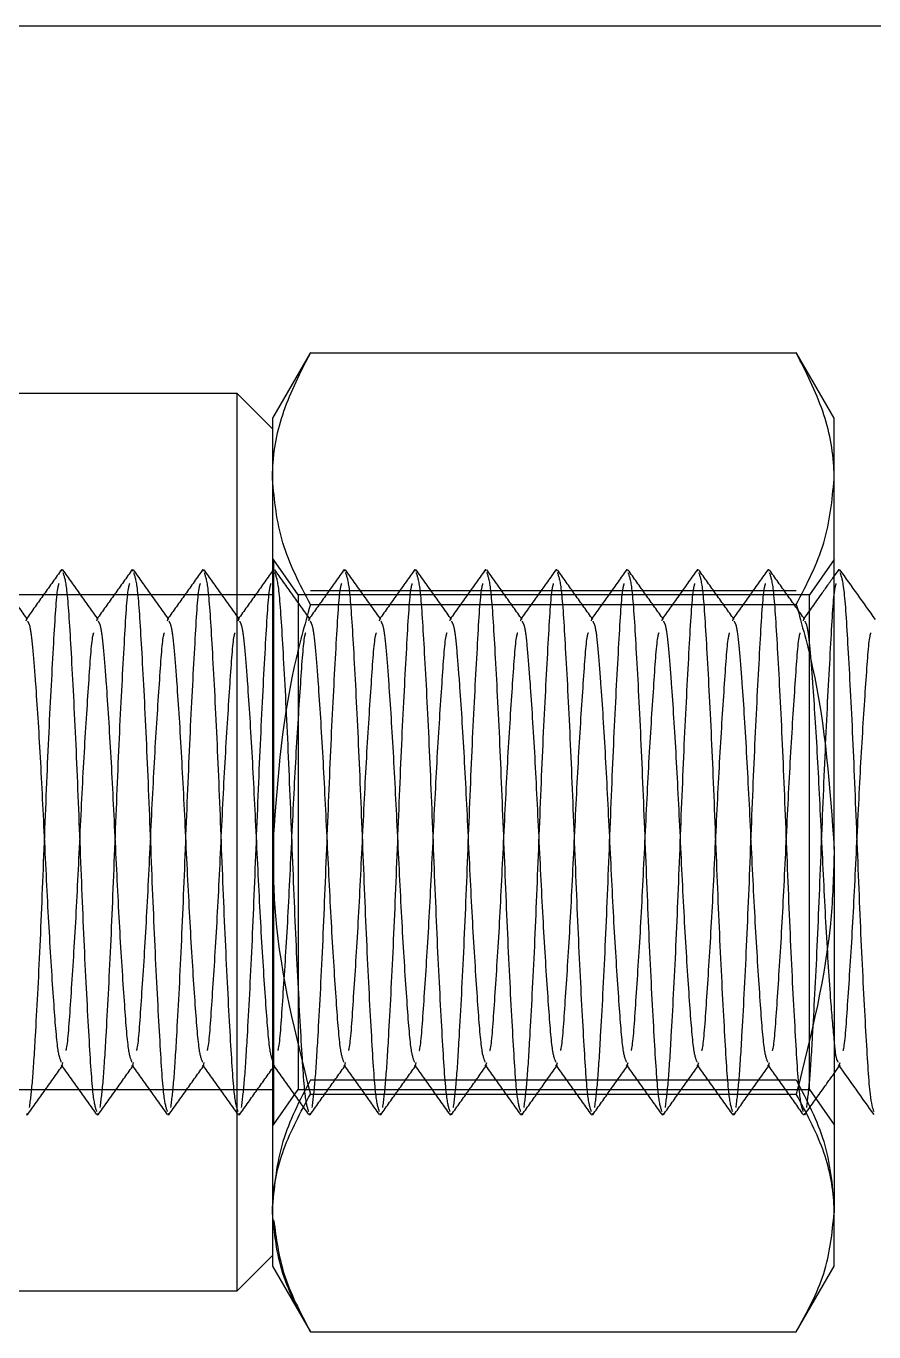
# Model space of a CAD drawing. Header units: metres. Extents: x 0 to 21025, y 0 to 14850.
# Drawn here: x 2944.57 to 2968.57, y 9009.66 to 9046.62 of the extents above; entities that cross this region are included whole.
import ezdxf

# ---------------------------------------------------------------- set-up
doc = ezdxf.new("R2010")
doc.units = ezdxf.units.M
doc.header["$LTSCALE"] = 25
doc.linetypes.add('HIDDEN2', pattern=[4.7625, 3.175, -1.5875])
doc.layers.add('SL4', color=4, linetype='Continuous')
doc.layers.add('ST1', color=7, linetype='HIDDEN2')

msp = doc.modelspace()

# ---------------------------------------------------------------- linework, layer by layer
at = {"layer": 'SL4'}
for p, q in [((3543.761, 9046.619), (2593.759, 9046.619)), ((2952.616, 9037.377), (2951.543, 9035.519)), ((2952.615, 9037.373), (2952.554, 9037.245)), ((2952.615, 9037.373), (2966.371, 9037.373)), ((2967.443, 9035.519), (2966.37, 9037.377)), ((2966.371, 9037.373), (2966.431, 9037.245)), ((2950.543, 9036.219), (2929.543, 9036.219)), ((2951.543, 9035.219), (2950.543, 9036.219)), ((2950.543, 9010.819), (2950.543, 9036.219)), ((2951.543, 9035.519), (2951.543, 9033.809)), ((2967.443, 9033.809), (2967.443, 9035.519)), ((2951.543, 9033.809), (2951.543, 9023.319)), ((2967.443, 9023.319), (2967.443, 9033.809)), ((2967.575, 9031.241), (2967.443, 9031.055)), ((2967.575, 9031.189), (2967.587, 9031.246)), ((2952.615, 9030.246), (2966.371, 9030.246)), ((2951.543, 9023.319), (2951.543, 9013.028)), ((2967.443, 9023.319), (2967.443, 9013.028)), ((2967.443, 9016.977), (2967.588, 9017.18)), ((2952.615, 9016.391), (2966.371, 9016.391)), ((2951.543, 9013.028), (2951.543, 9011.519)), ((2967.443, 9011.519), (2967.443, 9013.028)), ((2950.543, 9010.819), (2951.543, 9011.819)), ((2951.543, 9011.519), (2952.616, 9009.66)), ((2966.37, 9009.66), (2967.443, 9011.519)), ((2929.543, 9010.819), (2950.543, 9010.819)), ((2952.615, 9009.664), (2966.371, 9009.664))]:
    msp.add_line(p, q, dxfattribs=at)
for points, knots in [([(2951.543, 9033.809), (2951.544, 9033.894), (2951.554, 9034.534), (2951.788, 9035.74), (2952.337, 9036.825), (2952.615, 9037.373)], [0, 0, 0, 0, 0.070099, 0.530789, 1, 1, 1, 1]), ([(2967.443, 9033.809), (2967.442, 9033.894), (2967.432, 9034.534), (2967.198, 9035.74), (2966.648, 9036.825), (2966.371, 9037.373)], [0, 0, 0, 0, 0.070099, 0.530789, 1, 1, 1, 1]), ([(2952.615, 9030.246), (2952.315, 9030.825), (2951.711, 9031.993), (2951.599, 9033.2), (2951.543, 9033.809)], [0, 0, 0, 0, 0.495458, 1, 1, 1, 1]), ([(2966.371, 9030.246), (2966.671, 9030.825), (2967.275, 9031.993), (2967.387, 9033.2), (2967.443, 9033.809)], [0, 0, 0, 0, 0.495458, 1, 1, 1, 1]), ([(2968.612, 9029.823), (2968.445, 9030.058), (2968.109, 9030.528), (2967.775, 9030.997), (2967.607, 9031.232)], [0, 0, 0, 0, 0.499908, 1, 1, 1, 1]), ([(2967.607, 9031.155), (2967.644, 9031.049), (2967.724, 9030.823), (2967.831, 9029.101), (2967.967, 9026.562), (2968.087, 9023.519), (2968.208, 9020.475), (2968.344, 9017.937), (2968.45, 9016.227), (2968.528, 9016.001), (2968.564, 9015.898)], [0, 0, 0, 0, 0.111758, 0.239388, 0.372264, 0.501747, 0.63123, 0.764106, 0.891736, 1, 1, 1, 1]), ([(2952.615, 9030.246), (2952.453, 9029.664), (2951.825, 9027.406), (2951.663, 9025.06), (2951.543, 9023.319)], [0, 0, 0, 0, 0.257551, 1, 1, 1, 1]), ([(2966.371, 9030.246), (2966.533, 9029.664), (2967.161, 9027.406), (2967.323, 9025.06), (2967.443, 9023.319)], [0, 0, 0, 0, 0.257551, 1, 1, 1, 1]), ([(2951.543, 9023.319), (2951.559, 9022.689), (2951.618, 9020.344), (2952.194, 9018.061), (2952.615, 9016.391)], [0, 0, 0, 0, 0.268634, 1, 1, 1, 1]), ([(2967.443, 9023.319), (2967.427, 9022.689), (2967.368, 9020.344), (2966.792, 9018.061), (2966.371, 9016.391)], [0, 0, 0, 0, 0.268634, 1, 1, 1, 1]), ([(2967.443, 9017.869), (2967.448, 9017.806), (2967.485, 9017.36), (2967.526, 9017.327), (2967.561, 9017.299)], [0, 0, 0, 0, 0.141285, 1, 1, 1, 1]), ([(2967.559, 9017.22), (2967.727, 9016.985), (2968.062, 9016.515), (2968.397, 9016.045), (2968.564, 9015.81)], [0, 0, 0, 0, 0.499911, 1, 1, 1, 1]), ([(2951.543, 9013.028), (2951.544, 9013.107), (2951.554, 9013.711), (2951.788, 9014.85), (2952.337, 9015.874), (2952.615, 9016.391)], [0, 0, 0, 0, 0.0700986, 0.5307888, 1, 1, 1, 1]), ([(2967.443, 9013.028), (2967.442, 9013.107), (2967.432, 9013.711), (2967.198, 9014.85), (2966.648, 9015.874), (2966.371, 9016.391)], [0, 0, 0, 0, 0.070099, 0.530789, 1, 1, 1, 1]), ([(2952.615, 9009.664), (2952.315, 9010.21), (2951.711, 9011.313), (2951.599, 9012.453), (2951.543, 9013.028)], [0, 0, 0, 0, 0.495458, 1, 1, 1, 1]), ([(2966.371, 9009.664), (2966.671, 9010.21), (2967.275, 9011.313), (2967.387, 9012.453), (2967.443, 9013.028)], [0, 0, 0, 0, 0.495458, 1, 1, 1, 1])]:
    msp.add_open_spline(points, degree=3, knots=knots, dxfattribs=at)
at = {"layer": 'ST1'}
for p, q in [((2951.568, 9031.519), (2951.543, 9031.519)), ((2951.568, 9031.519), (2951.568, 9023.385)), ((2952.269, 9030.519), (2951.568, 9031.519)), ((2967.443, 9031.519), (2966.743, 9030.519)), ((2945.575, 9031.189), (2945.587, 9031.246)), ((2947.575, 9031.189), (2947.587, 9031.246)), ((2949.575, 9031.189), (2949.587, 9031.246)), ((2951.575, 9031.189), (2951.587, 9031.246)), ((2953.575, 9031.189), (2953.587, 9031.246)), ((2955.575, 9031.189), (2955.587, 9031.246)), ((2957.575, 9031.189), (2957.587, 9031.246)), ((2959.575, 9031.189), (2959.587, 9031.246)), ((2961.575, 9031.189), (2961.587, 9031.246)), ((2963.575, 9031.189), (2963.587, 9031.246)), ((2965.575, 9031.189), (2965.587, 9031.246)), ((2951.543, 9030.519), (2926.543, 9030.519)), ((2952.269, 9030.519), (2952.269, 9016.519)), ((2966.743, 9030.519), (2952.269, 9030.519)), ((2952.615, 9030.646), (2966.371, 9030.646)), ((2966.743, 9023.402), (2966.743, 9030.519)), ((2944.573, 9029.786), (2944.587, 9029.84)), ((2946.573, 9029.786), (2946.587, 9029.84)), ((2948.573, 9029.786), (2948.587, 9029.84)), ((2950.573, 9029.786), (2950.587, 9029.84)), ((2952.573, 9029.786), (2952.587, 9029.84)), ((2954.573, 9029.786), (2954.587, 9029.84)), ((2956.573, 9029.786), (2956.587, 9029.84)), ((2958.573, 9029.786), (2958.587, 9029.84)), ((2960.573, 9029.786), (2960.587, 9029.84)), ((2962.573, 9029.786), (2962.587, 9029.84)), ((2964.573, 9029.786), (2964.587, 9029.84)), ((2966.573, 9029.786), (2966.587, 9029.84)), ((2951.568, 9023.385), (2951.568, 9015.519)), ((2966.743, 9016.519), (2966.743, 9023.402)), ((2945.587, 9017.197), (2945.611, 9017.286)), ((2947.587, 9017.197), (2947.611, 9017.286)), ((2949.587, 9017.197), (2949.611, 9017.286)), ((2953.587, 9017.197), (2953.611, 9017.286)), ((2955.587, 9017.197), (2955.611, 9017.286)), ((2957.587, 9017.197), (2957.611, 9017.286)), ((2959.587, 9017.197), (2959.611, 9017.286)), ((2961.587, 9017.197), (2961.611, 9017.286)), ((2963.587, 9017.197), (2963.611, 9017.286)), ((2965.587, 9017.197), (2965.611, 9017.286)), ((2967.587, 9017.197), (2967.611, 9017.286)), ((2967.588, 9017.18), (2967.612, 9017.214)), ((2952.615, 9016.791), (2966.371, 9016.791)), ((2926.543, 9016.519), (2951.543, 9016.519)), ((2951.568, 9015.519), (2952.269, 9016.519)), ((2952.269, 9016.519), (2966.743, 9016.519)), ((2966.743, 9016.519), (2967.443, 9015.519)), ((2944.587, 9015.791), (2944.609, 9015.85)), ((2946.587, 9015.791), (2946.609, 9015.85)), ((2948.587, 9015.791), (2948.609, 9015.85)), ((2950.587, 9015.791), (2950.609, 9015.85)), ((2952.587, 9015.791), (2952.609, 9015.85)), ((2954.587, 9015.791), (2954.609, 9015.85)), ((2956.587, 9015.791), (2956.609, 9015.85)), ((2958.587, 9015.791), (2958.609, 9015.85)), ((2960.587, 9015.791), (2960.609, 9015.85)), ((2962.587, 9015.791), (2962.609, 9015.85)), ((2964.587, 9015.791), (2964.609, 9015.85)), ((2966.587, 9015.791), (2966.609, 9015.85)), ((2951.543, 9015.519), (2951.568, 9015.519)), ((2951.543, 9013.228), (2951.548, 9012.997))]:
    msp.add_line(p, q, dxfattribs=at)
for points, knots in [([(2944.612, 9029.823), (2944.445, 9030.058), (2944.109, 9030.528), (2943.775, 9030.997), (2943.607, 9031.232)], [0, 0, 0, 0, 0.499908, 1, 1, 1, 1]), ([(2945.575, 9031.241), (2945.408, 9031.006), (2945.074, 9030.537), (2944.739, 9030.068), (2944.572, 9029.833)], [0, 0, 0, 0, 0.500033, 1, 1, 1, 1]), ([(2946.612, 9029.823), (2946.445, 9030.058), (2946.109, 9030.528), (2945.775, 9030.997), (2945.607, 9031.232)], [0, 0, 0, 0, 0.4999079, 1, 1, 1, 1]), ([(2945.607, 9031.155), (2945.644, 9031.049), (2945.724, 9030.823), (2945.831, 9029.101), (2945.967, 9026.562), (2946.087, 9023.519), (2946.208, 9020.475), (2946.344, 9017.937), (2946.45, 9016.227), (2946.528, 9016.001), (2946.564, 9015.898)], [0, 0, 0, 0, 0.111758, 0.239388, 0.372264, 0.501747, 0.63123, 0.764106, 0.891736, 1, 1, 1, 1]), ([(2947.575, 9031.241), (2947.408, 9031.006), (2947.074, 9030.537), (2946.739, 9030.068), (2946.572, 9029.833)], [0, 0, 0, 0, 0.500033, 1, 1, 1, 1]), ([(2948.612, 9029.823), (2948.445, 9030.058), (2948.109, 9030.528), (2947.775, 9030.997), (2947.607, 9031.232)], [0, 0, 0, 0, 0.499908, 1, 1, 1, 1]), ([(2947.607, 9031.155), (2947.644, 9031.049), (2947.724, 9030.823), (2947.831, 9029.101), (2947.967, 9026.562), (2948.087, 9023.519), (2948.208, 9020.475), (2948.344, 9017.937), (2948.45, 9016.227), (2948.528, 9016.001), (2948.564, 9015.898)], [0, 0, 0, 0, 0.111758, 0.239388, 0.372264, 0.501747, 0.63123, 0.764106, 0.891736, 1, 1, 1, 1]), ([(2949.575, 9031.241), (2949.408, 9031.006), (2949.074, 9030.537), (2948.739, 9030.068), (2948.572, 9029.833)], [0, 0, 0, 0, 0.500033, 1, 1, 1, 1]), ([(2950.612, 9029.823), (2950.445, 9030.058), (2950.109, 9030.528), (2949.775, 9030.997), (2949.607, 9031.232)], [0, 0, 0, 0, 0.499908, 1, 1, 1, 1]), ([(2949.607, 9031.155), (2949.644, 9031.049), (2949.724, 9030.823), (2949.831, 9029.101), (2949.967, 9026.562), (2950.087, 9023.519), (2950.208, 9020.475), (2950.344, 9017.937), (2950.45, 9016.227), (2950.528, 9016.001), (2950.564, 9015.898)], [0, 0, 0, 0, 0.111758, 0.239388, 0.372264, 0.501747, 0.63123, 0.764106, 0.891736, 1, 1, 1, 1]), ([(2951.575, 9031.241), (2951.408, 9031.006), (2951.074, 9030.537), (2950.739, 9030.068), (2950.572, 9029.833)], [0, 0, 0, 0, 0.500033, 1, 1, 1, 1]), ([(2952.612, 9029.823), (2952.445, 9030.058), (2952.109, 9030.528), (2951.775, 9030.997), (2951.607, 9031.232)], [0, 0, 0, 0, 0.4999079, 1, 1, 1, 1]), ([(2951.607, 9031.155), (2951.644, 9031.049), (2951.724, 9030.823), (2951.831, 9029.101), (2951.967, 9026.562), (2952.087, 9023.519), (2952.208, 9020.475), (2952.344, 9017.937), (2952.45, 9016.227), (2952.528, 9016.001), (2952.564, 9015.898)], [0, 0, 0, 0, 0.1117583, 0.2393882, 0.3722641, 0.5017472, 0.6312302, 0.7641061, 0.891736, 1, 1, 1, 1]), ([(2953.575, 9031.241), (2953.408, 9031.006), (2953.074, 9030.537), (2952.739, 9030.068), (2952.572, 9029.833)], [0, 0, 0, 0, 0.5000327, 1, 1, 1, 1]), ([(2954.612, 9029.823), (2954.445, 9030.058), (2954.109, 9030.528), (2953.775, 9030.997), (2953.607, 9031.232)], [0, 0, 0, 0, 0.4999079, 1, 1, 1, 1]), ([(2953.607, 9031.155), (2953.644, 9031.049), (2953.724, 9030.823), (2953.831, 9029.101), (2953.967, 9026.562), (2954.087, 9023.519), (2954.208, 9020.475), (2954.344, 9017.937), (2954.45, 9016.227), (2954.528, 9016.001), (2954.564, 9015.898)], [0, 0, 0, 0, 0.111758, 0.239388, 0.372264, 0.501747, 0.63123, 0.764106, 0.891736, 1, 1, 1, 1]), ([(2955.575, 9031.241), (2955.408, 9031.006), (2955.074, 9030.537), (2954.739, 9030.068), (2954.572, 9029.833)], [0, 0, 0, 0, 0.5000327, 1, 1, 1, 1]), ([(2956.612, 9029.823), (2956.445, 9030.058), (2956.109, 9030.528), (2955.775, 9030.997), (2955.607, 9031.232)], [0, 0, 0, 0, 0.499908, 1, 1, 1, 1]), ([(2955.607, 9031.155), (2955.644, 9031.049), (2955.724, 9030.823), (2955.831, 9029.101), (2955.967, 9026.562), (2956.087, 9023.519), (2956.208, 9020.475), (2956.344, 9017.937), (2956.45, 9016.227), (2956.528, 9016.001), (2956.564, 9015.898)], [0, 0, 0, 0, 0.111758, 0.239388, 0.372264, 0.501747, 0.63123, 0.764106, 0.891736, 1, 1, 1, 1]), ([(2957.575, 9031.241), (2957.408, 9031.006), (2957.074, 9030.537), (2956.739, 9030.068), (2956.572, 9029.833)], [0, 0, 0, 0, 0.500033, 1, 1, 1, 1]), ([(2958.612, 9029.823), (2958.445, 9030.058), (2958.109, 9030.528), (2957.775, 9030.997), (2957.607, 9031.232)], [0, 0, 0, 0, 0.499908, 1, 1, 1, 1]), ([(2957.607, 9031.155), (2957.644, 9031.049), (2957.724, 9030.823), (2957.831, 9029.101), (2957.967, 9026.562), (2958.087, 9023.519), (2958.208, 9020.475), (2958.344, 9017.937), (2958.45, 9016.227), (2958.528, 9016.001), (2958.564, 9015.898)], [0, 0, 0, 0, 0.1117583, 0.2393882, 0.3722641, 0.5017472, 0.6312302, 0.7641061, 0.891736, 1, 1, 1, 1]), ([(2959.575, 9031.241), (2959.408, 9031.006), (2959.074, 9030.537), (2958.739, 9030.068), (2958.572, 9029.833)], [0, 0, 0, 0, 0.500033, 1, 1, 1, 1]), ([(2960.612, 9029.823), (2960.445, 9030.058), (2960.109, 9030.528), (2959.775, 9030.997), (2959.607, 9031.232)], [0, 0, 0, 0, 0.499908, 1, 1, 1, 1]), ([(2959.607, 9031.155), (2959.644, 9031.049), (2959.724, 9030.823), (2959.831, 9029.101), (2959.967, 9026.562), (2960.087, 9023.519), (2960.208, 9020.475), (2960.344, 9017.937), (2960.45, 9016.227), (2960.528, 9016.001), (2960.564, 9015.898)], [0, 0, 0, 0, 0.111758, 0.239388, 0.372264, 0.501747, 0.63123, 0.764106, 0.891736, 1, 1, 1, 1]), ([(2961.575, 9031.241), (2961.408, 9031.006), (2961.074, 9030.537), (2960.739, 9030.068), (2960.572, 9029.833)], [0, 0, 0, 0, 0.500033, 1, 1, 1, 1]), ([(2962.612, 9029.823), (2962.445, 9030.058), (2962.109, 9030.528), (2961.775, 9030.997), (2961.607, 9031.232)], [0, 0, 0, 0, 0.499908, 1, 1, 1, 1]), ([(2961.607, 9031.155), (2961.644, 9031.049), (2961.724, 9030.823), (2961.831, 9029.101), (2961.967, 9026.562), (2962.087, 9023.519), (2962.208, 9020.475), (2962.344, 9017.937), (2962.45, 9016.227), (2962.528, 9016.001), (2962.564, 9015.898)], [0, 0, 0, 0, 0.111758, 0.239388, 0.372264, 0.501747, 0.63123, 0.764106, 0.891736, 1, 1, 1, 1]), ([(2963.575, 9031.241), (2963.408, 9031.006), (2963.074, 9030.537), (2962.739, 9030.068), (2962.572, 9029.833)], [0, 0, 0, 0, 0.5000327, 1, 1, 1, 1]), ([(2964.612, 9029.823), (2964.445, 9030.058), (2964.109, 9030.528), (2963.775, 9030.997), (2963.607, 9031.232)], [0, 0, 0, 0, 0.4999079, 1, 1, 1, 1]), ([(2963.607, 9031.155), (2963.644, 9031.049), (2963.724, 9030.823), (2963.831, 9029.101), (2963.967, 9026.562), (2964.087, 9023.519), (2964.208, 9020.475), (2964.344, 9017.937), (2964.45, 9016.227), (2964.528, 9016.001), (2964.564, 9015.898)], [0, 0, 0, 0, 0.111758, 0.239388, 0.372264, 0.501747, 0.63123, 0.764106, 0.891736, 1, 1, 1, 1]), ([(2965.575, 9031.241), (2965.408, 9031.006), (2965.074, 9030.537), (2964.739, 9030.068), (2964.572, 9029.833)], [0, 0, 0, 0, 0.500033, 1, 1, 1, 1]), ([(2966.612, 9029.823), (2966.445, 9030.058), (2966.109, 9030.528), (2965.775, 9030.997), (2965.607, 9031.232)], [0, 0, 0, 0, 0.499908, 1, 1, 1, 1]), ([(2965.607, 9031.155), (2965.644, 9031.049), (2965.724, 9030.823), (2965.831, 9029.101), (2965.967, 9026.562), (2966.087, 9023.519), (2966.208, 9020.475), (2966.344, 9017.937), (2966.45, 9016.227), (2966.528, 9016.001), (2966.564, 9015.898)], [0, 0, 0, 0, 0.1117583, 0.2393882, 0.3722641, 0.5017472, 0.6312302, 0.7641061, 0.891736, 1, 1, 1, 1]), ([(2944.666, 9016.009), (2944.694, 9016.228), (2944.751, 9016.666), (2944.844, 9018.17), (2944.967, 9020.479), (2945.087, 9023.516), (2945.208, 9026.57), (2945.345, 9029.071), (2945.431, 9030.589), (2945.487, 9030.794), (2945.502, 9030.847)], [0, 0, 0, 0, 0.103388, 0.206233, 0.357671, 0.505243, 0.652814, 0.804253, 0.949712, 1, 1, 1, 1]), ([(2946.666, 9016.009), (2946.694, 9016.228), (2946.751, 9016.666), (2946.844, 9018.17), (2946.967, 9020.479), (2947.087, 9023.516), (2947.208, 9026.57), (2947.345, 9029.071), (2947.431, 9030.589), (2947.487, 9030.794), (2947.502, 9030.847)], [0, 0, 0, 0, 0.103388, 0.206233, 0.357671, 0.505243, 0.652814, 0.804253, 0.949712, 1, 1, 1, 1]), ([(2948.666, 9016.009), (2948.694, 9016.228), (2948.751, 9016.666), (2948.844, 9018.17), (2948.967, 9020.479), (2949.087, 9023.516), (2949.208, 9026.57), (2949.345, 9029.071), (2949.431, 9030.589), (2949.487, 9030.794), (2949.502, 9030.847)], [0, 0, 0, 0, 0.103388, 0.206233, 0.357671, 0.505243, 0.652814, 0.804253, 0.949712, 1, 1, 1, 1]), ([(2950.666, 9016.009), (2950.694, 9016.228), (2950.751, 9016.666), (2950.844, 9018.17), (2950.967, 9020.479), (2951.087, 9023.516), (2951.208, 9026.57), (2951.345, 9029.071), (2951.431, 9030.589), (2951.487, 9030.794), (2951.502, 9030.847)], [0, 0, 0, 0, 0.103388, 0.206233, 0.357671, 0.505243, 0.652814, 0.804253, 0.949712, 1, 1, 1, 1]), ([(2952.666, 9016.009), (2952.694, 9016.228), (2952.751, 9016.666), (2952.844, 9018.17), (2952.967, 9020.479), (2953.087, 9023.516), (2953.208, 9026.57), (2953.345, 9029.071), (2953.431, 9030.589), (2953.487, 9030.794), (2953.502, 9030.847)], [0, 0, 0, 0, 0.103388, 0.206233, 0.357671, 0.505243, 0.652814, 0.804253, 0.949712, 1, 1, 1, 1]), ([(2954.666, 9016.009), (2954.694, 9016.228), (2954.751, 9016.666), (2954.844, 9018.17), (2954.967, 9020.479), (2955.087, 9023.516), (2955.208, 9026.57), (2955.345, 9029.071), (2955.431, 9030.589), (2955.487, 9030.794), (2955.502, 9030.847)], [0, 0, 0, 0, 0.103388, 0.206233, 0.357671, 0.505243, 0.652814, 0.804253, 0.949712, 1, 1, 1, 1]), ([(2956.666, 9016.009), (2956.694, 9016.228), (2956.751, 9016.666), (2956.844, 9018.17), (2956.967, 9020.479), (2957.087, 9023.516), (2957.208, 9026.57), (2957.345, 9029.071), (2957.431, 9030.589), (2957.487, 9030.794), (2957.502, 9030.847)], [0, 0, 0, 0, 0.103388, 0.206233, 0.357671, 0.505243, 0.652814, 0.804253, 0.949712, 1, 1, 1, 1]), ([(2958.666, 9016.009), (2958.694, 9016.228), (2958.751, 9016.666), (2958.844, 9018.17), (2958.967, 9020.479), (2959.087, 9023.516), (2959.208, 9026.57), (2959.345, 9029.071), (2959.431, 9030.589), (2959.487, 9030.794), (2959.502, 9030.847)], [0, 0, 0, 0, 0.103388, 0.206233, 0.357671, 0.505243, 0.652814, 0.804253, 0.949712, 1, 1, 1, 1]), ([(2960.666, 9016.009), (2960.694, 9016.228), (2960.751, 9016.666), (2960.844, 9018.17), (2960.967, 9020.479), (2961.087, 9023.516), (2961.208, 9026.57), (2961.345, 9029.071), (2961.431, 9030.589), (2961.487, 9030.794), (2961.502, 9030.847)], [0, 0, 0, 0, 0.103388, 0.206233, 0.357671, 0.505243, 0.652814, 0.804253, 0.949712, 1, 1, 1, 1]), ([(2962.666, 9016.009), (2962.694, 9016.228), (2962.751, 9016.666), (2962.844, 9018.17), (2962.967, 9020.479), (2963.087, 9023.516), (2963.208, 9026.57), (2963.345, 9029.071), (2963.431, 9030.589), (2963.487, 9030.794), (2963.502, 9030.847)], [0, 0, 0, 0, 0.103388, 0.206233, 0.357671, 0.505243, 0.652814, 0.804253, 0.949712, 1, 1, 1, 1]), ([(2964.666, 9016.009), (2964.694, 9016.228), (2964.751, 9016.666), (2964.844, 9018.17), (2964.967, 9020.479), (2965.087, 9023.516), (2965.208, 9026.57), (2965.345, 9029.071), (2965.431, 9030.589), (2965.487, 9030.794), (2965.502, 9030.847)], [0, 0, 0, 0, 0.103388, 0.206233, 0.357671, 0.505243, 0.652814, 0.804253, 0.949712, 1, 1, 1, 1]), ([(2967.443, 9031.055), (2967.32, 9030.882), (2967.03, 9030.475), (2966.739, 9030.068), (2966.572, 9029.833)], [0, 0, 0, 0, 0.4241003, 1, 1, 1, 1]), ([(2966.666, 9016.009), (2966.694, 9016.228), (2966.751, 9016.666), (2966.844, 9018.17), (2966.967, 9020.479), (2967.087, 9023.516), (2967.208, 9026.57), (2967.345, 9029.071), (2967.431, 9030.589), (2967.487, 9030.794), (2967.502, 9030.847)], [0, 0, 0, 0, 0.103388, 0.206233, 0.357671, 0.505243, 0.652814, 0.804253, 0.949712, 1, 1, 1, 1]), ([(2944.611, 9029.775), (2944.635, 9029.733), (2944.687, 9029.645), (2944.757, 9029.005), (2944.847, 9027.863), (2944.967, 9026.002), (2945.087, 9023.52), (2945.208, 9021.028), (2945.344, 9018.954), (2945.449, 9017.564), (2945.526, 9017.381), (2945.561, 9017.299)], [0, 0, 0, 0, 0.0726073, 0.1550688, 0.2378835, 0.371691, 0.5020758, 0.6324606, 0.7662681, 0.8947836, 1, 1, 1, 1]), ([(2946.611, 9029.775), (2946.635, 9029.733), (2946.687, 9029.645), (2946.757, 9029.005), (2946.847, 9027.863), (2946.967, 9026.002), (2947.087, 9023.52), (2947.208, 9021.028), (2947.344, 9018.954), (2947.449, 9017.564), (2947.526, 9017.381), (2947.561, 9017.299)], [0, 0, 0, 0, 0.072607, 0.155069, 0.237884, 0.371691, 0.502076, 0.632461, 0.766268, 0.894784, 1, 1, 1, 1]), ([(2948.611, 9029.775), (2948.635, 9029.733), (2948.687, 9029.645), (2948.757, 9029.005), (2948.847, 9027.863), (2948.967, 9026.002), (2949.087, 9023.52), (2949.208, 9021.028), (2949.344, 9018.954), (2949.449, 9017.564), (2949.526, 9017.381), (2949.561, 9017.299)], [0, 0, 0, 0, 0.072607, 0.155069, 0.237884, 0.371691, 0.502076, 0.632461, 0.766268, 0.894784, 1, 1, 1, 1]), ([(2950.611, 9029.775), (2950.635, 9029.733), (2950.687, 9029.645), (2950.757, 9029.005), (2950.847, 9027.863), (2950.967, 9026.002), (2951.087, 9023.52), (2951.208, 9021.028), (2951.344, 9018.954), (2951.449, 9017.564), (2951.526, 9017.381), (2951.561, 9017.299)], [0, 0, 0, 0, 0.072607, 0.155069, 0.237884, 0.371691, 0.502076, 0.632461, 0.766268, 0.894784, 1, 1, 1, 1]), ([(2952.611, 9029.775), (2952.635, 9029.733), (2952.687, 9029.645), (2952.757, 9029.005), (2952.847, 9027.863), (2952.967, 9026.002), (2953.087, 9023.52), (2953.208, 9021.028), (2953.344, 9018.954), (2953.449, 9017.564), (2953.526, 9017.381), (2953.561, 9017.299)], [0, 0, 0, 0, 0.0726073, 0.1550688, 0.2378835, 0.371691, 0.5020758, 0.6324606, 0.7662681, 0.8947836, 1, 1, 1, 1]), ([(2954.611, 9029.775), (2954.635, 9029.733), (2954.687, 9029.645), (2954.757, 9029.005), (2954.847, 9027.863), (2954.967, 9026.002), (2955.087, 9023.52), (2955.208, 9021.028), (2955.344, 9018.954), (2955.449, 9017.564), (2955.526, 9017.381), (2955.561, 9017.299)], [0, 0, 0, 0, 0.072607, 0.155069, 0.237884, 0.371691, 0.502076, 0.632461, 0.766268, 0.894784, 1, 1, 1, 1]), ([(2956.611, 9029.775), (2956.635, 9029.733), (2956.687, 9029.645), (2956.757, 9029.005), (2956.847, 9027.863), (2956.967, 9026.002), (2957.087, 9023.52), (2957.208, 9021.028), (2957.344, 9018.954), (2957.449, 9017.564), (2957.526, 9017.381), (2957.561, 9017.299)], [0, 0, 0, 0, 0.072607, 0.155069, 0.237884, 0.371691, 0.502076, 0.632461, 0.766268, 0.894784, 1, 1, 1, 1]), ([(2958.611, 9029.775), (2958.635, 9029.733), (2958.687, 9029.645), (2958.757, 9029.005), (2958.847, 9027.863), (2958.967, 9026.002), (2959.087, 9023.52), (2959.208, 9021.028), (2959.344, 9018.954), (2959.449, 9017.564), (2959.526, 9017.381), (2959.561, 9017.299)], [0, 0, 0, 0, 0.072607, 0.155069, 0.237884, 0.371691, 0.502076, 0.632461, 0.766268, 0.894784, 1, 1, 1, 1]), ([(2960.611, 9029.775), (2960.635, 9029.733), (2960.687, 9029.645), (2960.757, 9029.005), (2960.847, 9027.863), (2960.967, 9026.002), (2961.087, 9023.52), (2961.208, 9021.028), (2961.344, 9018.954), (2961.449, 9017.564), (2961.526, 9017.381), (2961.561, 9017.299)], [0, 0, 0, 0, 0.072607, 0.155069, 0.237884, 0.371691, 0.502076, 0.632461, 0.766268, 0.894784, 1, 1, 1, 1]), ([(2962.611, 9029.775), (2962.635, 9029.733), (2962.687, 9029.645), (2962.757, 9029.005), (2962.847, 9027.863), (2962.967, 9026.002), (2963.087, 9023.52), (2963.208, 9021.028), (2963.344, 9018.954), (2963.449, 9017.564), (2963.526, 9017.381), (2963.561, 9017.299)], [0, 0, 0, 0, 0.072607, 0.155069, 0.237884, 0.371691, 0.502076, 0.632461, 0.766268, 0.894784, 1, 1, 1, 1]), ([(2964.611, 9029.775), (2964.635, 9029.733), (2964.687, 9029.645), (2964.757, 9029.005), (2964.847, 9027.863), (2964.967, 9026.002), (2965.087, 9023.52), (2965.208, 9021.028), (2965.344, 9018.954), (2965.449, 9017.564), (2965.526, 9017.381), (2965.561, 9017.299)], [0, 0, 0, 0, 0.072607, 0.155069, 0.237884, 0.371691, 0.502076, 0.632461, 0.766268, 0.894784, 1, 1, 1, 1]), ([(2966.611, 9029.775), (2966.635, 9029.733), (2966.687, 9029.645), (2966.757, 9029.005), (2966.847, 9027.863), (2966.967, 9026.003), (2967.087, 9023.515), (2967.208, 9021.047), (2967.338, 9018.978), (2967.41, 9018.215), (2967.443, 9017.869)], [0, 0, 0, 0, 0.082746, 0.176722, 0.271101, 0.423593, 0.572184, 0.720776, 0.873268, 1, 1, 1, 1]), ([(2945.7, 9017.624), (2945.705, 9017.643), (2945.753, 9017.805), (2945.83, 9018.994), (2945.967, 9021.019), (2946.087, 9023.519), (2946.208, 9026.017), (2946.345, 9028.05), (2946.425, 9029.256), (2946.476, 9029.42), (2946.485, 9029.448)], [0, 0, 0, 0, 0.020732, 0.175704, 0.337058, 0.494284, 0.651511, 0.812864, 0.967837, 1, 1, 1, 1]), ([(2947.7, 9017.624), (2947.705, 9017.643), (2947.753, 9017.805), (2947.83, 9018.994), (2947.967, 9021.019), (2948.087, 9023.519), (2948.208, 9026.017), (2948.345, 9028.05), (2948.425, 9029.256), (2948.476, 9029.42), (2948.485, 9029.448)], [0, 0, 0, 0, 0.020732, 0.175704, 0.337058, 0.494284, 0.651511, 0.812864, 0.967837, 1, 1, 1, 1]), ([(2949.7, 9017.624), (2949.705, 9017.643), (2949.753, 9017.805), (2949.83, 9018.994), (2949.967, 9021.019), (2950.087, 9023.519), (2950.208, 9026.017), (2950.345, 9028.05), (2950.425, 9029.256), (2950.476, 9029.42), (2950.485, 9029.448)], [0, 0, 0, 0, 0.020732, 0.175704, 0.337058, 0.494284, 0.651511, 0.812864, 0.967837, 1, 1, 1, 1]), ([(2951.7, 9017.624), (2951.705, 9017.643), (2951.753, 9017.805), (2951.83, 9018.994), (2951.967, 9021.019), (2952.087, 9023.519), (2952.208, 9026.017), (2952.345, 9028.05), (2952.425, 9029.256), (2952.476, 9029.42), (2952.485, 9029.448)], [0, 0, 0, 0, 0.020732, 0.175704, 0.337058, 0.494284, 0.651511, 0.812864, 0.967837, 1, 1, 1, 1]), ([(2953.7, 9017.624), (2953.705, 9017.643), (2953.753, 9017.805), (2953.83, 9018.994), (2953.967, 9021.019), (2954.087, 9023.519), (2954.208, 9026.017), (2954.345, 9028.05), (2954.425, 9029.256), (2954.476, 9029.42), (2954.485, 9029.448)], [0, 0, 0, 0, 0.020732, 0.175704, 0.337058, 0.494284, 0.651511, 0.812864, 0.967837, 1, 1, 1, 1]), ([(2955.7, 9017.624), (2955.705, 9017.643), (2955.753, 9017.805), (2955.83, 9018.994), (2955.967, 9021.019), (2956.087, 9023.519), (2956.208, 9026.017), (2956.345, 9028.05), (2956.425, 9029.256), (2956.476, 9029.42), (2956.485, 9029.448)], [0, 0, 0, 0, 0.020732, 0.175704, 0.337058, 0.494284, 0.651511, 0.812864, 0.967837, 1, 1, 1, 1]), ([(2957.7, 9017.624), (2957.705, 9017.643), (2957.753, 9017.805), (2957.83, 9018.994), (2957.967, 9021.019), (2958.087, 9023.519), (2958.208, 9026.017), (2958.345, 9028.05), (2958.425, 9029.256), (2958.476, 9029.42), (2958.485, 9029.448)], [0, 0, 0, 0, 0.020732, 0.175704, 0.337058, 0.494284, 0.651511, 0.812864, 0.967837, 1, 1, 1, 1]), ([(2959.7, 9017.624), (2959.705, 9017.643), (2959.753, 9017.805), (2959.83, 9018.994), (2959.967, 9021.019), (2960.087, 9023.519), (2960.208, 9026.017), (2960.345, 9028.05), (2960.425, 9029.256), (2960.476, 9029.42), (2960.485, 9029.448)], [0, 0, 0, 0, 0.020732, 0.175704, 0.337058, 0.494284, 0.651511, 0.812864, 0.967837, 1, 1, 1, 1]), ([(2961.7, 9017.624), (2961.705, 9017.643), (2961.753, 9017.805), (2961.83, 9018.994), (2961.967, 9021.019), (2962.087, 9023.519), (2962.208, 9026.017), (2962.345, 9028.05), (2962.425, 9029.256), (2962.476, 9029.42), (2962.485, 9029.448)], [0, 0, 0, 0, 0.020732, 0.175704, 0.337058, 0.494284, 0.651511, 0.812864, 0.967837, 1, 1, 1, 1]), ([(2963.7, 9017.624), (2963.705, 9017.643), (2963.753, 9017.805), (2963.83, 9018.994), (2963.967, 9021.019), (2964.087, 9023.519), (2964.208, 9026.017), (2964.345, 9028.05), (2964.425, 9029.256), (2964.476, 9029.42), (2964.485, 9029.448)], [0, 0, 0, 0, 0.020732, 0.175704, 0.337058, 0.494284, 0.651511, 0.812864, 0.967837, 1, 1, 1, 1]), ([(2965.7, 9017.624), (2965.705, 9017.643), (2965.753, 9017.805), (2965.83, 9018.994), (2965.967, 9021.019), (2966.087, 9023.519), (2966.208, 9026.017), (2966.345, 9028.05), (2966.425, 9029.256), (2966.476, 9029.42), (2966.485, 9029.448)], [0, 0, 0, 0, 0.020732, 0.175704, 0.337058, 0.494284, 0.651511, 0.812864, 0.967837, 1, 1, 1, 1]), ([(2967.7, 9017.624), (2967.705, 9017.643), (2967.753, 9017.805), (2967.83, 9018.994), (2967.967, 9021.019), (2968.087, 9023.519), (2968.208, 9026.017), (2968.345, 9028.05), (2968.425, 9029.256), (2968.476, 9029.42), (2968.485, 9029.448)], [0, 0, 0, 0, 0.020732, 0.175704, 0.337058, 0.494284, 0.651511, 0.812864, 0.967837, 1, 1, 1, 1]), ([(2944.609, 9015.807), (2944.776, 9016.042), (2945.11, 9016.511), (2945.445, 9016.98), (2945.612, 9017.214)], [0, 0, 0, 0, 0.5000417, 1, 1, 1, 1]), ([(2945.559, 9017.22), (2945.727, 9016.985), (2946.062, 9016.515), (2946.397, 9016.045), (2946.564, 9015.81)], [0, 0, 0, 0, 0.499911, 1, 1, 1, 1]), ([(2946.609, 9015.807), (2946.776, 9016.042), (2947.11, 9016.511), (2947.445, 9016.98), (2947.612, 9017.214)], [0, 0, 0, 0, 0.500042, 1, 1, 1, 1]), ([(2947.559, 9017.22), (2947.727, 9016.985), (2948.062, 9016.515), (2948.397, 9016.045), (2948.564, 9015.81)], [0, 0, 0, 0, 0.4999108, 1, 1, 1, 1]), ([(2948.609, 9015.807), (2948.776, 9016.042), (2949.11, 9016.511), (2949.445, 9016.98), (2949.612, 9017.214)], [0, 0, 0, 0, 0.5000417, 1, 1, 1, 1]), ([(2949.559, 9017.22), (2949.727, 9016.985), (2950.062, 9016.515), (2950.397, 9016.045), (2950.564, 9015.81)], [0, 0, 0, 0, 0.499911, 1, 1, 1, 1]), ([(2950.609, 9015.807), (2950.776, 9016.042), (2951.11, 9016.511), (2951.445, 9016.98), (2951.612, 9017.214)], [0, 0, 0, 0, 0.500042, 1, 1, 1, 1]), ([(2951.559, 9017.22), (2951.727, 9016.985), (2952.062, 9016.515), (2952.397, 9016.045), (2952.564, 9015.81)], [0, 0, 0, 0, 0.4999108, 1, 1, 1, 1]), ([(2952.609, 9015.807), (2952.776, 9016.042), (2953.11, 9016.511), (2953.445, 9016.98), (2953.612, 9017.214)], [0, 0, 0, 0, 0.500042, 1, 1, 1, 1]), ([(2953.559, 9017.22), (2953.727, 9016.985), (2954.062, 9016.515), (2954.397, 9016.045), (2954.564, 9015.81)], [0, 0, 0, 0, 0.4999108, 1, 1, 1, 1]), ([(2954.609, 9015.807), (2954.776, 9016.042), (2955.11, 9016.511), (2955.445, 9016.98), (2955.612, 9017.214)], [0, 0, 0, 0, 0.5000417, 1, 1, 1, 1]), ([(2955.559, 9017.22), (2955.727, 9016.985), (2956.062, 9016.515), (2956.397, 9016.045), (2956.564, 9015.81)], [0, 0, 0, 0, 0.499911, 1, 1, 1, 1]), ([(2956.609, 9015.807), (2956.776, 9016.042), (2957.11, 9016.511), (2957.445, 9016.98), (2957.612, 9017.214)], [0, 0, 0, 0, 0.5000417, 1, 1, 1, 1]), ([(2957.559, 9017.22), (2957.727, 9016.985), (2958.062, 9016.515), (2958.397, 9016.045), (2958.564, 9015.81)], [0, 0, 0, 0, 0.499911, 1, 1, 1, 1]), ([(2958.609, 9015.807), (2958.776, 9016.042), (2959.11, 9016.511), (2959.445, 9016.98), (2959.612, 9017.214)], [0, 0, 0, 0, 0.500042, 1, 1, 1, 1]), ([(2959.559, 9017.22), (2959.727, 9016.985), (2960.062, 9016.515), (2960.397, 9016.045), (2960.564, 9015.81)], [0, 0, 0, 0, 0.4999108, 1, 1, 1, 1]), ([(2960.609, 9015.807), (2960.776, 9016.042), (2961.11, 9016.511), (2961.445, 9016.98), (2961.612, 9017.214)], [0, 0, 0, 0, 0.5000417, 1, 1, 1, 1]), ([(2961.559, 9017.22), (2961.727, 9016.985), (2962.062, 9016.515), (2962.397, 9016.045), (2962.564, 9015.81)], [0, 0, 0, 0, 0.4999108, 1, 1, 1, 1]), ([(2962.609, 9015.807), (2962.776, 9016.042), (2963.11, 9016.511), (2963.445, 9016.98), (2963.612, 9017.214)], [0, 0, 0, 0, 0.500042, 1, 1, 1, 1]), ([(2963.559, 9017.22), (2963.727, 9016.985), (2964.062, 9016.515), (2964.397, 9016.045), (2964.564, 9015.81)], [0, 0, 0, 0, 0.499911, 1, 1, 1, 1]), ([(2964.609, 9015.807), (2964.776, 9016.042), (2965.11, 9016.511), (2965.445, 9016.98), (2965.612, 9017.214)], [0, 0, 0, 0, 0.500042, 1, 1, 1, 1]), ([(2965.559, 9017.22), (2965.727, 9016.985), (2966.062, 9016.515), (2966.397, 9016.045), (2966.564, 9015.81)], [0, 0, 0, 0, 0.4999108, 1, 1, 1, 1]), ([(2952.615, 9016.791), (2952.315, 9016.213), (2951.711, 9015.044), (2951.599, 9013.837), (2951.543, 9013.228)], [0, 0, 0, 0, 0.495458, 1, 1, 1, 1]), ([(2966.371, 9016.791), (2966.671, 9016.213), (2967.275, 9015.044), (2967.387, 9013.837), (2967.443, 9013.228)], [0, 0, 0, 0, 0.495458, 1, 1, 1, 1]), ([(2966.609, 9015.807), (2966.776, 9016.042), (2967.054, 9016.432), (2967.332, 9016.822), (2967.443, 9016.977)], [0, 0, 0, 0, 0.601344, 1, 1, 1, 1]), ([(2951.58, 9012.814), (2951.646, 9012.312), (2951.788, 9011.245), (2952.328, 9010.212), (2952.615, 9009.664)], [0, 0, 0, 0, 0.470027, 1, 1, 1, 1])]:
    msp.add_open_spline(points, degree=3, knots=knots, dxfattribs=at)

doc.saveas('drawing.dxf')
